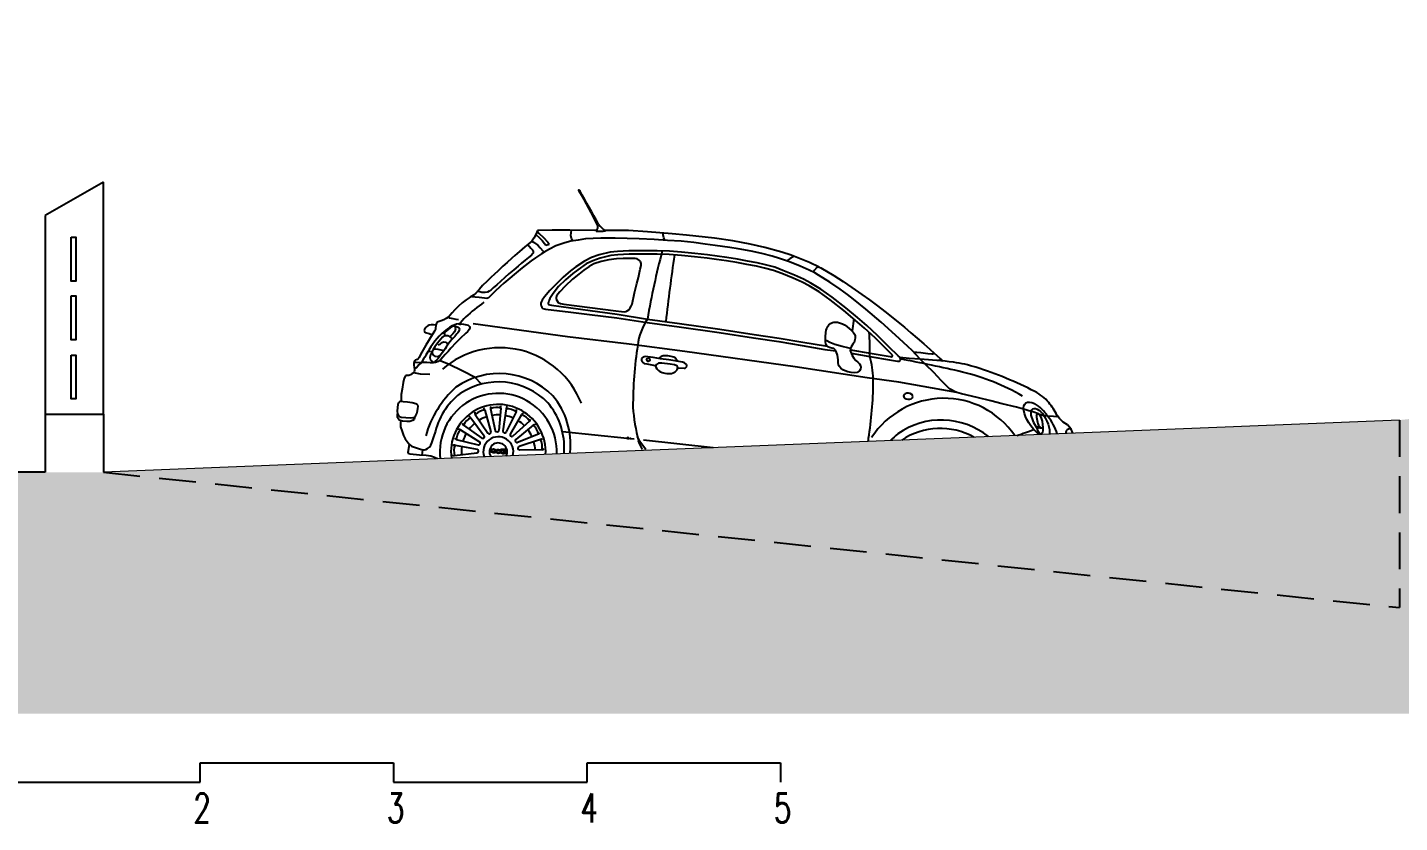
# Model space of a CAD drawing. Header units: metres. Extents: x -442 to 316, y -503 to 125.
# Drawn here: x 138.57 to 145.66, y -82.27 to -78.15 of the extents above; entities that cross this region are included whole.
import ezdxf

# ---------------------------------------------------------------- set-up
doc = ezdxf.new("R2010")
doc.units = ezdxf.units.M
doc.linetypes.add('DASHED', pattern=[19.05, 12.7, -6.35])
for name, color, linetype in [('FIGURE_SAGOME', 252, 'Continuous'), ('popis', 6, 'Continuous'), ('SRAFA', 251, 'Continuous'), ('SRAFY', 3, 'Continuous'), ('ZDIVO', 1, 'Continuous')]:
    doc.layers.add(name, color=color, linetype=linetype)
doc.styles.add('ROMANS', font='romans.shx', dxfattribs={"width": 0.7})

msp = doc.modelspace()

# ---------------------------------------------------------------- hatches: boundary and pattern name
at = {"layer": 'SRAFA', "linetype": 'Continuous'}
msp.add_hatch(color=256, dxfattribs=at).paths.add_polyline_path([(175.632352, -78.154917), (175.632352, -81.703715), (133.892618, -81.703715), (133.892618, -80.654917), (137.462433, -80.654917), (137.462433, -80.454917), (138.662433, -80.454917), (138.962433, -80.454917), (145.66242, -80.184917), (151.722433, -79.554917), (154.712667, -79.26478), (159.772433, -78.977525), (164.832433, -78.689964), (174.247262, -78.154917)])

# ---------------------------------------------------------------- linework, layer by layer
at = {"layer": 'FIGURE_SAGOME', "linetype": 'Continuous'}
for p, q in [((141.206511, -79.20422), (141.197532, -79.226291)), ((141.204958, -79.208038), (141.215732, -79.220141)), ((141.282921, -79.203845), (141.206511, -79.20422)), ((141.215732, -79.220141), (141.238241, -79.24084)), ((141.374026, -79.203491), (141.282921, -79.203845)), ((141.503118, -79.204301), (141.374026, -79.203491)), ((141.379073, -79.230514), (141.380356, -79.216095)), ((141.380356, -79.216095), (141.382231, -79.203543)), ((141.511528, -79.20435), (141.503118, -79.204301)), ((141.677074, -79.205325), (141.554525, -79.204603)), ((141.774609, -79.211019), (141.677074, -79.205325)), ((141.903332, -79.221858), (141.774609, -79.211019)), ((141.85641, -79.226663), (141.856303, -79.217898)), ((141.14092, -79.290116), (141.113249, -79.312845)), ((141.158933, -79.276267), (141.14092, -79.290116)), ((141.156845, -79.277872), (141.172878, -79.29544)), ((141.176458, -79.259409), (141.158933, -79.276267)), ((141.187723, -79.24489), (141.176458, -79.259409)), ((141.176458, -79.259409), (141.186716, -79.264956)), ((141.186716, -79.264956), (141.207553, -79.280347)), ((141.197532, -79.226291), (141.187723, -79.24489)), ((141.197583, -79.226163), (141.217041, -79.243109)), ((141.207553, -79.280347), (141.220705, -79.294142)), ((141.217041, -79.243109), (141.230321, -79.257088)), ((141.230321, -79.257088), (141.243431, -79.271206)), ((141.238241, -79.24084), (141.260792, -79.265582)), ((141.243431, -79.271206), (141.248797, -79.280896)), ((141.248797, -79.280896), (141.267323, -79.275493)), ((141.260792, -79.265582), (141.267323, -79.275493)), ((141.300639, -79.284931), (141.268353, -79.300758)), ((141.347294, -79.268911), (141.300639, -79.284931)), ((141.37832, -79.260549), (141.347294, -79.268911)), ((141.415981, -79.254549), (141.37832, -79.260549)), ((141.382311, -79.246583), (141.379073, -79.230514)), ((141.388617, -79.258908), (141.382311, -79.246583)), ((141.454371, -79.248388), (141.415981, -79.254549)), ((141.534006, -79.244392), (141.454371, -79.248388)), ((141.608747, -79.245162), (141.534006, -79.244392)), ((141.73159, -79.248223), (141.608747, -79.245162)), ((141.810134, -79.251856), (141.73159, -79.248223)), ((141.879347, -79.25598), (141.810134, -79.251856)), ((141.859286, -79.24211), (141.85641, -79.226663)), ((141.864656, -79.255105), (141.859286, -79.24211)), ((141.949392, -79.260581), (141.879347, -79.25598)), ((141.977122, -79.228277), (141.903332, -79.221858)), ((142.014055, -79.267396), (141.949392, -79.260581)), ((142.12124, -79.244385), (141.977122, -79.228277)), ((142.073583, -79.275386), (142.014055, -79.267396)), ((142.125215, -79.281899), (142.073583, -79.275386)), ((142.21616, -79.258519), (142.12124, -79.244385)), ((142.200913, -79.292879), (142.125215, -79.281899)), ((142.305889, -79.276185), (142.21616, -79.258519)), ((142.381103, -79.293231), (142.305889, -79.276185)), ((141.073292, -79.347944), (141.050609, -79.369869)), ((141.089734, -79.333872), (141.073292, -79.347944)), ((141.113249, -79.312845), (141.089734, -79.333872)), ((141.142643, -79.358079), (141.124048, -79.37419)), ((141.17361, -79.361283), (141.12645, -79.39812)), ((141.159421, -79.343798), (141.142643, -79.358079)), ((141.174738, -79.332497), (141.159421, -79.343798)), ((141.172878, -79.29544), (141.180696, -79.304524)), ((141.195775, -79.345686), (141.17361, -79.361283)), ((141.181361, -79.325968), (141.174738, -79.332497)), ((141.180696, -79.304524), (141.183701, -79.309487)), ((141.184005, -79.321306), (141.181361, -79.325968)), ((141.183701, -79.309487), (141.184959, -79.314696)), ((141.184959, -79.314696), (141.184005, -79.321306)), ((141.227712, -79.325501), (141.195775, -79.345686)), ((141.220705, -79.294142), (141.234839, -79.310554)), ((141.240822, -79.317645), (141.227712, -79.325501)), ((141.234839, -79.310554), (141.240822, -79.317645)), ((141.268353, -79.300758), (141.240822, -79.317645)), ((141.448993, -79.362713), (141.403833, -79.393198)), ((141.485392, -79.344613), (141.448993, -79.362713)), ((141.492122, -79.360856), (141.457844, -79.377902)), ((141.525966, -79.330982), (141.485392, -79.344613)), ((141.530787, -79.347867), (141.492122, -79.360856)), ((141.583001, -79.3175), (141.525966, -79.330982)), ((141.586037, -79.334807), (141.530787, -79.347867)), ((141.574569, -79.355816), (141.536306, -79.364675)), ((141.615069, -79.351222), (141.574569, -79.355816)), ((141.620606, -79.31315), (141.583001, -79.3175)), ((141.622018, -79.330645), (141.586037, -79.334807)), ((141.650187, -79.349284), (141.615069, -79.351222)), ((141.679157, -79.310459), (141.620606, -79.31315)), ((141.679646, -79.327996), (141.622018, -79.330645)), ((141.698149, -79.348973), (141.650187, -79.349284)), ((141.762081, -79.309642), (141.679157, -79.310459)), ((141.762116, -79.327183), (141.679646, -79.327996)), ((141.704394, -79.348876), (141.698149, -79.348973)), ((141.711816, -79.349429), (141.704394, -79.348876)), ((141.72145, -79.351941), (141.711816, -79.349429)), ((141.733461, -79.359193), (141.72145, -79.351941)), ((141.738847, -79.365977), (141.733461, -79.359193)), ((141.824743, -79.310005), (141.762081, -79.309642)), ((141.824378, -79.327544), (141.762116, -79.327183)), ((141.887171, -79.329791), (141.824378, -79.327544)), ((141.888102, -79.312272), (141.824743, -79.310005)), ((141.950037, -79.334229), (141.887171, -79.329791)), ((141.951522, -79.316749), (141.888102, -79.312272)), ((142.017632, -79.340946), (141.950037, -79.334229)), ((142.019471, -79.323501), (141.951522, -79.316749)), ((142.083389, -79.348278), (142.017632, -79.340946)), ((142.085561, -79.33087), (142.019471, -79.323501)), ((142.132272, -79.355026), (142.083389, -79.348278)), ((142.134694, -79.337653), (142.085561, -79.33087)), ((142.183436, -79.362226), (142.132272, -79.355026)), ((142.185897, -79.344858), (142.134694, -79.337653)), ((142.23691, -79.369853), (142.183436, -79.362226)), ((142.239857, -79.352555), (142.185897, -79.344858)), ((142.243031, -79.300325), (142.200913, -79.292879)), ((142.291839, -79.362865), (142.239857, -79.352555)), ((142.310148, -79.311471), (142.243031, -79.300325)), ((142.36559, -79.324613), (142.310148, -79.311471)), ((142.419741, -79.337853), (142.36559, -79.324613)), ((142.468911, -79.316163), (142.381103, -79.293231)), ((142.457094, -79.349072), (142.419741, -79.337853)), ((142.508399, -79.366044), (142.457094, -79.349072)), ((142.518004, -79.333143), (142.468911, -79.316163)), ((142.501564, -79.357282), (142.49644, -79.362088)), ((142.511837, -79.349985), (142.501564, -79.357282)), ((142.528306, -79.340839), (142.511837, -79.349985)), ((142.56955, -79.352255), (142.518004, -79.333143)), ((142.535053, -79.339464), (142.528306, -79.340839)), ((142.612926, -79.370506), (142.56955, -79.352255)), ((140.982752, -79.431949), (140.967457, -79.446168)), ((141.002612, -79.413877), (140.982752, -79.431949)), ((141.028148, -79.389737), (141.002612, -79.413877)), ((141.050609, -79.369869), (141.028148, -79.389737)), ((141.059154, -79.428834), (141.037166, -79.447864)), ((141.096731, -79.423179), (141.053113, -79.459372)), ((141.084538, -79.408143), (141.059154, -79.428834)), ((141.106885, -79.389259), (141.084538, -79.408143)), ((141.12645, -79.39812), (141.096731, -79.423179)), ((141.124048, -79.37419), (141.106885, -79.389259)), ((141.377591, -79.413962), (141.339624, -79.44647)), ((141.388741, -79.427507), (141.351443, -79.459443)), ((141.403833, -79.393198), (141.377591, -79.413962)), ((141.419803, -79.429839), (141.388295, -79.456799)), ((141.414197, -79.407365), (141.388741, -79.427507)), ((141.457844, -79.377902), (141.414197, -79.407365)), ((141.44631, -79.410594), (141.419803, -79.429839)), ((141.47343, -79.390854), (141.44631, -79.410594)), ((141.497297, -79.376985), (141.47343, -79.390854)), ((141.536306, -79.364675), (141.497297, -79.376985)), ((141.727813, -79.447729), (141.737982, -79.405045)), ((141.737982, -79.405045), (141.742415, -79.385138)), ((141.742046, -79.374948), (141.738847, -79.365977)), ((141.742415, -79.385138), (141.742046, -79.374948)), ((142.28858, -79.380101), (142.23691, -79.369853)), ((142.338896, -79.389152), (142.28858, -79.380101)), ((142.342538, -79.371984), (142.291839, -79.362865)), ((142.380425, -79.399319), (142.338896, -79.389152)), ((142.384782, -79.382326), (142.342538, -79.371984)), ((142.427215, -79.411864), (142.380425, -79.399319)), ((142.43268, -79.395169), (142.384782, -79.382326)), ((142.468728, -79.427999), (142.427215, -79.411864)), ((142.475083, -79.411649), (142.43268, -79.395169)), ((142.528584, -79.451263), (142.468728, -79.427999)), ((142.53543, -79.435104), (142.475083, -79.411649)), ((142.564038, -79.388613), (142.508399, -79.366044)), ((142.610673, -79.410013), (142.564038, -79.388613)), ((142.639678, -79.423603), (142.610673, -79.410013)), ((142.662755, -79.394138), (142.612926, -79.370506)), ((142.635446, -79.417198), (142.635835, -79.4135)), ((142.636437, -79.41999), (142.635446, -79.417198)), ((142.635835, -79.4135), (142.637714, -79.410076)), ((142.639678, -79.423603), (142.636437, -79.41999)), ((142.637714, -79.410076), (142.652776, -79.394605)), ((142.659487, -79.436206), (142.639678, -79.423603)), ((142.652776, -79.394605), (142.655665, -79.39269)), ((142.655665, -79.39269), (142.659155, -79.392824)), ((142.659155, -79.392824), (142.662755, -79.394138)), ((142.662755, -79.394138), (142.670411, -79.397984)), ((142.670411, -79.397984), (142.737703, -79.438227)), ((140.922309, -79.489959), (140.906572, -79.507878)), ((140.945856, -79.466834), (140.922309, -79.489959)), ((140.967457, -79.446168), (140.945856, -79.466834)), ((140.977587, -79.501994), (140.967186, -79.511665)), ((140.995948, -79.485114), (140.977587, -79.501994)), ((141.013367, -79.494989), (140.986811, -79.519635)), ((141.015047, -79.467721), (140.995948, -79.485114)), ((141.032034, -79.477665), (141.013367, -79.494989)), ((141.037166, -79.447864), (141.015047, -79.467721)), ((141.053113, -79.459372), (141.032034, -79.477665)), ((141.302357, -79.482582), (141.269875, -79.515302)), ((141.314686, -79.49506), (141.28689, -79.529917)), ((141.339624, -79.44647), (141.302357, -79.482582)), ((141.351443, -79.459443), (141.314686, -79.49506)), ((141.349698, -79.49199), (141.322313, -79.521229)), ((141.388295, -79.456799), (141.349698, -79.49199)), ((141.707352, -79.527838), (141.719817, -79.479285)), ((141.719817, -79.479285), (141.727813, -79.447729)), ((142.574379, -79.47231), (142.528584, -79.451263)), ((142.582175, -79.456588), (142.53543, -79.435104)), ((142.610712, -79.491683), (142.574379, -79.47231)), ((142.619359, -79.476415), (142.582175, -79.456588)), ((142.661776, -79.522341), (142.610712, -79.491683)), ((142.671379, -79.507647), (142.619359, -79.476415)), ((142.717196, -79.472717), (142.659487, -79.436206)), ((142.771029, -79.508678), (142.717196, -79.472717)), ((142.737703, -79.438227), (142.785931, -79.469042)), ((142.785931, -79.469042), (142.83103, -79.498763)), ((142.83103, -79.498763), (142.88281, -79.535182)), ((140.83787, -79.563134), (140.817554, -79.578892)), ((140.859131, -79.549491), (140.83787, -79.563134)), ((140.875288, -79.539125), (140.859131, -79.549491)), ((140.871102, -79.547652), (140.864223, -79.546224)), ((140.884679, -79.549799), (140.871102, -79.547652)), ((140.887917, -79.528175), (140.875288, -79.539125)), ((140.904408, -79.551728), (140.884679, -79.549799)), ((140.906572, -79.507878), (140.887917, -79.528175)), ((140.89868, -79.517789), (140.898511, -79.516648)), ((140.900501, -79.51953), (140.89868, -79.517789)), ((140.908665, -79.522689), (140.900501, -79.51953)), ((140.932757, -79.55472), (140.904408, -79.551728)), ((140.918074, -79.524826), (140.908665, -79.522689)), ((140.926243, -79.526254), (140.918074, -79.524826)), ((140.936739, -79.526216), (140.926243, -79.526254)), ((140.944538, -79.555963), (140.932757, -79.55472)), ((140.948227, -79.524066), (140.936739, -79.526216)), ((140.949067, -79.555439), (140.944538, -79.555963)), ((140.956636, -79.518566), (140.948227, -79.524066)), ((140.951145, -79.554723), (140.949067, -79.555439)), ((140.953477, -79.552231), (140.951145, -79.554723)), ((140.957586, -79.547455), (140.953477, -79.552231)), ((140.967186, -79.511665), (140.956636, -79.518566)), ((140.967931, -79.537158), (140.957586, -79.547455)), ((140.986811, -79.519635), (140.967931, -79.537158)), ((141.225499, -79.575306), (141.224104, -79.581234)), ((141.230054, -79.565446), (141.225499, -79.575306)), ((141.242679, -79.548239), (141.230054, -79.565446)), ((141.269875, -79.515302), (141.242679, -79.548239)), ((141.264432, -79.571733), (141.262538, -79.578204)), ((141.266997, -79.56464), (141.264432, -79.571733)), ((141.271088, -79.556275), (141.266997, -79.56464)), ((141.28689, -79.529917), (141.271088, -79.556275)), ((141.305367, -79.544266), (141.303396, -79.552949)), ((141.303396, -79.552949), (141.303857, -79.559863)), ((141.303857, -79.559863), (141.307547, -79.568703)), ((141.310995, -79.534692), (141.305367, -79.544266)), ((141.307547, -79.568703), (141.313814, -79.576891)), ((141.322313, -79.521229), (141.310995, -79.534692)), ((141.695042, -79.584921), (141.707352, -79.527838)), ((142.719527, -79.563308), (142.661776, -79.522341)), ((142.729967, -79.549207), (142.671379, -79.507647)), ((142.789963, -79.617714), (142.719527, -79.563308)), ((142.801035, -79.604101), (142.729967, -79.549207)), ((142.809477, -79.536264), (142.771029, -79.508678)), ((142.840206, -79.560422), (142.809477, -79.536264)), ((142.903718, -79.610739), (142.840206, -79.560422)), ((142.88281, -79.535182), (142.923103, -79.564116)), ((142.923103, -79.564116), (142.964323, -79.594303)), ((140.754174, -79.645181), (140.74791, -79.65163)), ((140.766245, -79.630585), (140.754174, -79.645181)), ((140.779278, -79.614267), (140.766245, -79.630585)), ((140.798379, -79.595588), (140.779278, -79.614267)), ((140.817554, -79.578892), (140.798379, -79.595588)), ((141.224104, -79.581234), (141.223858, -79.588151)), ((141.223858, -79.588151), (141.224726, -79.593643)), ((141.224726, -79.593643), (141.229042, -79.602102)), ((141.229042, -79.602102), (141.234653, -79.607419)), ((141.234653, -79.607419), (141.247423, -79.612271)), ((141.247423, -79.612271), (141.378175, -79.627368)), ((141.262538, -79.578204), (141.261154, -79.582303)), ((141.261154, -79.582303), (141.261551, -79.58535)), ((141.261551, -79.58535), (141.263905, -79.587376)), ((141.263905, -79.587376), (141.269732, -79.589143)), ((141.269732, -79.589143), (141.27925, -79.591276)), ((141.27925, -79.591276), (141.378482, -79.604308)), ((141.313814, -79.576891), (141.324575, -79.582515)), ((141.324575, -79.582515), (141.343357, -79.585948)), ((141.343357, -79.585948), (141.611925, -79.61968)), ((141.378175, -79.627368), (141.475316, -79.638391)), ((141.378482, -79.604308), (141.479334, -79.617708)), ((141.475316, -79.638391), (141.615886, -79.657087)), ((141.479334, -79.617708), (141.618249, -79.637049)), ((141.611925, -79.61968), (141.640161, -79.623453)), ((141.618249, -79.637049), (141.775254, -79.66257)), ((141.640161, -79.623453), (141.654175, -79.624744)), ((141.654175, -79.624744), (141.663798, -79.623525)), ((141.663798, -79.623525), (141.670039, -79.620831)), ((141.670039, -79.620831), (141.677957, -79.61459)), ((141.677957, -79.61459), (141.684072, -79.607786)), ((141.684072, -79.607786), (141.689877, -79.596853)), ((141.689877, -79.596853), (141.695042, -79.584921)), ((142.849019, -79.66826), (142.789963, -79.617714)), ((142.860425, -79.654934), (142.801035, -79.604101)), ((142.983175, -79.678635), (142.903718, -79.610739)), ((142.964323, -79.594303), (143.002505, -79.622993)), ((143.002505, -79.622993), (143.035296, -79.649226)), ((140.622193, -79.716108), (140.621103, -79.720526)), ((140.625911, -79.711967), (140.622193, -79.716108)), ((140.629539, -79.707191), (140.625911, -79.711967)), ((140.633851, -79.701862), (140.629539, -79.707191)), ((140.639008, -79.697404), (140.633851, -79.701862)), ((140.646183, -79.694566), (140.639008, -79.697404)), ((140.656384, -79.692671), (140.646183, -79.694566)), ((140.669775, -79.693145), (140.656384, -79.692671)), ((140.68143, -79.694254), (140.669775, -79.693145)), ((140.678718, -79.715315), (140.673865, -79.724655)), ((140.679951, -79.708056), (140.678718, -79.715315)), ((140.680897, -79.697951), (140.679951, -79.708056)), ((140.682197, -79.68894), (140.680897, -79.697951)), ((140.684022, -79.683855), (140.682197, -79.68894)), ((140.686486, -79.680765), (140.684022, -79.683855)), ((140.693597, -79.676706), (140.686486, -79.680765)), ((140.708454, -79.67147), (140.693597, -79.676706)), ((140.722627, -79.666045), (140.708454, -79.67147)), ((140.735232, -79.659941), (140.722627, -79.666045)), ((140.739525, -79.715202), (140.724451, -79.726768)), ((140.74791, -79.65163), (140.735232, -79.659941)), ((140.744353, -79.716203), (140.735469, -79.724295)), ((140.751256, -79.706539), (140.739525, -79.715202)), ((140.753828, -79.70924), (140.744353, -79.716203)), ((140.748964, -79.654868), (140.747163, -79.65212)), ((140.753851, -79.657261), (140.748964, -79.654868)), ((140.766086, -79.697296), (140.751256, -79.706539)), ((140.76185, -79.703323), (140.753828, -79.70924)), ((140.770188, -79.661652), (140.753851, -79.657261)), ((140.767022, -79.700364), (140.76185, -79.703323)), ((140.775421, -79.694522), (140.766086, -79.697296)), ((140.766086, -79.697296), (140.781176, -79.699659)), ((140.773583, -79.700321), (140.767022, -79.700364)), ((140.785552, -79.664953), (140.770188, -79.661652)), ((140.77839, -79.701902), (140.773583, -79.700321)), ((140.788611, -79.689899), (140.775421, -79.694522)), ((140.782895, -79.715492), (140.777033, -79.728812)), ((140.781812, -79.705372), (140.77839, -79.701902)), ((140.781176, -79.699659), (140.791823, -79.702747)), ((140.783686, -79.710657), (140.781812, -79.705372)), ((140.782895, -79.715492), (140.783686, -79.710657)), ((140.798752, -79.667234), (140.785552, -79.664953)), ((140.799597, -79.687372), (140.788611, -79.689899)), ((140.791823, -79.702747), (140.796985, -79.705151)), ((140.796985, -79.705151), (140.799991, -79.708224)), ((140.805758, -79.687892), (140.799597, -79.687372)), ((140.799991, -79.708224), (140.801927, -79.711643)), ((140.802531, -79.715726), (140.801574, -79.720448)), ((140.801927, -79.711643), (140.802531, -79.715726)), ((140.805758, -79.687892), (140.823714, -79.689496)), ((140.823714, -79.689496), (140.840845, -79.692219)), ((140.840845, -79.692219), (140.847907, -79.694798)), ((140.847907, -79.694798), (140.852472, -79.697877)), ((140.853888, -79.716364), (140.850397, -79.721956)), ((140.852472, -79.697877), (140.855463, -79.701401)), ((140.856417, -79.709754), (140.853888, -79.716364)), ((140.855463, -79.701401), (140.856846, -79.705673)), ((140.856846, -79.705673), (140.856417, -79.709754)), ((141.361071, -79.75389), (140.873881, -79.687519)), ((141.615886, -79.657087), (141.772773, -79.679935)), ((141.772773, -79.679935), (141.938383, -79.703154)), ((141.775254, -79.66257), (141.940818, -79.685783)), ((141.938383, -79.703154), (142.14612, -79.732461)), ((141.940818, -79.685783), (142.148648, -79.715103)), ((142.148648, -79.715103), (142.326006, -79.741757)), ((142.698161, -79.720503), (142.701343, -79.711624)), ((142.701343, -79.711624), (142.704004, -79.704604)), ((142.704004, -79.704604), (142.712827, -79.693249)), ((142.712827, -79.693249), (142.721655, -79.685723)), ((142.721655, -79.685723), (142.731081, -79.680871)), ((142.731081, -79.680871), (142.738377, -79.678371)), ((142.738377, -79.678371), (142.746916, -79.678182)), ((142.746916, -79.678182), (142.75776, -79.679622)), ((142.75776, -79.679622), (142.7678, -79.682205)), ((142.7678, -79.682205), (142.782549, -79.688166)), ((142.782549, -79.688166), (142.792718, -79.693375)), ((142.792718, -79.693375), (142.806165, -79.701375)), ((142.806165, -79.701375), (142.819837, -79.712596)), ((142.819837, -79.712596), (142.827931, -79.719655)), ((142.842182, -79.662409), (142.832222, -79.724196)), ((142.897503, -79.709759), (142.849019, -79.66826)), ((142.909111, -79.696606), (142.860425, -79.654934)), ((142.952644, -79.759934), (142.897503, -79.709759)), ((142.964794, -79.747274), (142.909111, -79.696606)), ((143.057164, -79.745624), (142.983175, -79.678635)), ((143.035296, -79.649226), (143.07118, -79.678468)), ((143.07118, -79.678468), (143.103874, -79.704738)), ((143.103874, -79.704738), (143.136912, -79.733426)), ((140.621103, -79.720526), (140.621778, -79.727475)), ((140.621778, -79.727475), (140.625667, -79.732105)), ((140.625667, -79.732105), (140.632045, -79.733872)), ((140.662844, -79.745138), (140.629956, -79.798284)), ((140.632045, -79.733872), (140.640497, -79.735232)), ((140.640497, -79.735232), (140.646842, -79.737308)), ((140.646842, -79.737308), (140.654139, -79.740735)), ((140.654139, -79.740735), (140.658345, -79.743835)), ((140.658345, -79.743835), (140.660688, -79.748622)), ((140.673865, -79.724655), (140.662844, -79.745138)), ((140.676497, -79.77746), (140.663647, -79.794039)), ((140.689558, -79.786957), (140.676268, -79.805566)), ((140.688351, -79.763967), (140.676497, -79.77746)), ((140.699084, -79.751681), (140.688351, -79.763967)), ((140.70662, -79.76599), (140.689558, -79.786957)), ((140.710996, -79.739679), (140.699084, -79.751681)), ((140.709152, -79.787465), (140.701256, -79.794017)), ((140.715526, -79.756136), (140.70662, -79.76599)), ((140.720855, -79.781491), (140.709152, -79.787465)), ((140.724451, -79.726768), (140.710996, -79.739679)), ((140.725773, -79.747244), (140.715526, -79.756136)), ((140.716617, -79.734285), (140.720021, -79.733849)), ((140.720021, -79.733849), (140.722367, -79.734096)), ((140.735119, -79.784577), (140.720855, -79.781491)), ((140.722367, -79.734096), (140.723039, -79.734522)), ((140.735469, -79.724295), (140.723039, -79.734522)), ((140.723039, -79.734522), (140.725176, -79.736633)), ((140.725176, -79.736633), (140.726111, -79.739852)), ((140.726066, -79.743627), (140.725773, -79.747244)), ((140.725773, -79.747244), (140.742859, -79.747888)), ((140.726111, -79.739852), (140.726066, -79.743627)), ((140.742357, -79.794307), (140.735119, -79.784577)), ((140.748948, -79.787616), (140.741644, -79.798002)), ((140.742859, -79.747888), (140.754186, -79.753829)), ((140.755194, -79.779032), (140.748948, -79.787616)), ((140.761067, -79.748577), (140.754186, -79.753829)), ((140.754186, -79.753829), (140.760124, -79.759202)), ((140.76422, -79.76872), (140.755194, -79.779032)), ((140.783746, -79.786198), (140.758628, -79.812661)), ((140.760124, -79.759202), (140.761771, -79.763595)), ((140.769567, -79.739628), (140.761067, -79.748577)), ((140.778693, -79.752724), (140.76422, -79.76872)), ((140.777033, -79.728812), (140.769567, -79.739628)), ((140.789945, -79.739318), (140.778693, -79.752724)), ((140.807573, -79.763038), (140.783746, -79.786198)), ((140.794493, -79.734285), (140.789945, -79.739318)), ((140.798102, -79.72835), (140.794493, -79.734285)), ((140.800086, -79.72477), (140.798102, -79.72835)), ((140.801574, -79.720448), (140.800086, -79.72477)), ((140.836232, -79.736049), (140.807573, -79.763038)), ((140.84483, -79.728398), (140.836232, -79.736049)), ((140.850397, -79.721956), (140.84483, -79.728398)), ((141.679575, -79.792201), (141.361071, -79.75389)), ((142.14612, -79.732461), (142.323399, -79.759103)), ((142.323399, -79.759103), (142.453153, -79.778603)), ((142.326006, -79.741757), (142.455982, -79.76129)), ((142.453153, -79.778603), (142.574842, -79.800097)), ((142.455982, -79.76129), (142.577788, -79.782804)), ((142.577788, -79.782804), (142.694757, -79.801998)), ((142.695256, -79.765318), (142.695525, -79.754222)), ((142.695303, -79.779819), (142.695256, -79.765318)), ((142.702426, -79.775934), (142.695273, -79.770543)), ((142.696959, -79.791095), (142.695303, -79.779819)), ((142.695525, -79.754222), (142.696057, -79.732254)), ((142.696057, -79.732254), (142.698161, -79.720503)), ((142.717101, -79.783679), (142.702426, -79.775934)), ((142.743274, -79.79403), (142.717101, -79.783679)), ((142.827931, -79.719655), (142.838589, -79.730934)), ((142.842573, -79.784197), (142.837024, -79.792263)), ((142.838589, -79.730934), (142.845108, -79.74046)), ((142.847525, -79.769299), (142.842573, -79.784197)), ((142.845108, -79.74046), (142.848357, -79.748889)), ((142.848895, -79.759853), (142.847525, -79.769299)), ((142.848357, -79.748889), (142.848895, -79.759853)), ((143.010835, -79.818821), (142.952644, -79.759934)), ((143.023162, -79.80634), (142.964794, -79.747274)), ((143.09815, -79.783804), (143.057164, -79.745624)), ((143.142684, -79.825819), (143.09815, -79.783804)), ((143.136912, -79.733426), (143.169796, -79.761841)), ((143.169796, -79.761841), (143.203893, -79.791407)), ((140.601655, -79.84659), (140.594556, -79.860995)), ((140.629956, -79.798284), (140.601655, -79.84659)), ((140.629556, -79.850151), (140.623539, -79.860118)), ((140.640043, -79.832631), (140.629556, -79.850151)), ((140.646827, -79.820094), (140.640043, -79.832631)), ((140.646923, -79.826508), (140.645955, -79.821706)), ((140.655733, -79.80629), (140.646827, -79.820094)), ((140.64874, -79.829386), (140.646923, -79.826508)), ((140.653928, -79.832478), (140.64874, -79.829386)), ((140.653006, -79.847877), (140.64932, -79.862135)), ((140.661647, -79.830323), (140.653006, -79.847877)), ((140.661647, -79.830323), (140.653928, -79.832478)), ((140.663647, -79.794039), (140.655733, -79.80629)), ((140.666371, -79.823045), (140.661647, -79.830323)), ((140.664471, -79.83959), (140.661647, -79.830323)), ((140.667896, -79.847795), (140.664471, -79.83959)), ((140.676268, -79.805566), (140.666371, -79.823045)), ((140.673663, -79.853243), (140.667896, -79.847795)), ((140.680159, -79.819101), (140.668624, -79.819066)), ((140.679923, -79.856521), (140.673663, -79.853243)), ((140.686035, -79.857664), (140.679923, -79.856521)), ((140.692521, -79.820229), (140.680159, -79.819101)), ((140.695527, -79.856297), (140.686035, -79.857664)), ((140.701357, -79.854593), (140.692314, -79.865944)), ((140.709448, -79.823068), (140.692521, -79.820229)), ((140.701256, -79.794017), (140.693378, -79.797054)), ((140.703804, -79.851326), (140.695527, -79.856297)), ((140.70896, -79.844446), (140.701357, -79.854593)), ((140.721627, -79.827224), (140.70896, -79.844446)), ((140.722227, -79.826346), (140.709448, -79.823068)), ((140.730066, -79.845621), (140.717898, -79.859619)), ((140.728577, -79.817047), (140.721627, -79.827224)), ((140.734702, -79.808452), (140.728577, -79.817047)), ((140.745036, -79.830024), (140.730066, -79.845621)), ((140.741644, -79.798002), (140.734702, -79.808452)), ((140.758628, -79.812661), (140.745036, -79.830024)), ((141.967456, -79.829676), (141.679575, -79.792201)), ((141.758636, -79.857216), (141.752432, -79.859323)), ((141.764392, -79.856442), (141.758636, -79.857216)), ((141.776999, -79.857618), (141.764392, -79.856442)), ((141.804984, -79.861794), (141.776999, -79.857618)), ((141.846269, -79.856975), (141.838674, -79.861247)), ((141.856361, -79.853082), (141.846269, -79.856975)), ((141.868624, -79.852646), (141.856361, -79.853082)), ((141.879466, -79.853674), (141.868624, -79.852646)), ((141.898017, -79.857013), (141.879466, -79.853674)), ((141.910833, -79.860094), (141.898017, -79.857013)), ((142.538223, -79.909552), (141.967456, -79.829676)), ((142.574842, -79.800097), (142.692163, -79.819348)), ((142.692163, -79.819348), (142.748991, -79.827022)), ((142.694757, -79.801998), (142.703676, -79.803202)), ((142.698262, -79.796763), (142.696959, -79.791095)), ((142.701309, -79.801777), (142.698262, -79.796763)), ((142.707613, -79.805573), (142.701309, -79.801777)), ((142.716189, -79.810455), (142.707613, -79.805573)), ((142.728237, -79.813657), (142.716189, -79.810455)), ((142.737433, -79.815449), (142.728237, -79.813657)), ((142.74768, -79.824217), (142.737433, -79.815449)), ((142.780712, -79.80512), (142.743274, -79.79403)), ((142.75078, -79.83085), (142.74768, -79.824217)), ((142.756874, -79.849374), (142.75078, -79.83085)), ((142.761028, -79.873526), (142.756874, -79.849374)), ((142.810045, -79.811932), (142.780712, -79.80512)), ((142.824759, -79.81418), (142.810045, -79.811932)), ((142.824759, -79.81418), (142.823028, -79.826297)), ((142.823028, -79.826297), (142.825308, -79.834487)), ((142.823753, -79.82122), (142.926789, -79.839041)), ((142.827865, -79.805574), (142.824759, -79.81418)), ((142.825308, -79.834487), (142.833541, -79.850484)), ((142.837024, -79.792263), (142.827865, -79.805574)), ((142.828021, -79.839759), (142.923849, -79.856334)), ((142.833541, -79.850484), (142.841835, -79.864107)), ((142.923849, -79.856334), (143.026315, -79.873454)), ((142.926789, -79.839041), (143.029237, -79.856158)), ((143.04039, -79.84731), (143.010835, -79.818821)), ((143.071362, -79.852803), (143.023162, -79.80634)), ((143.029237, -79.856158), (143.036041, -79.857321)), ((143.078594, -79.860157), (143.071362, -79.852803)), ((143.184229, -79.870038), (143.142684, -79.825819)), ((143.155974, -79.835287), (143.151358, -79.83505)), ((143.16665, -79.835957), (143.155974, -79.835287)), ((143.187475, -79.83799), (143.16665, -79.835957)), ((143.22404, -79.842335), (143.187475, -79.83799)), ((143.203893, -79.791407), (143.233618, -79.818292)), ((143.245603, -79.84504), (143.22404, -79.842335)), ((143.233618, -79.818292), (143.257607, -79.839838)), ((143.250856, -79.844191), (143.245603, -79.84504)), ((143.250791, -79.833716), (143.25283, -79.836939)), ((143.253003, -79.842569), (143.250856, -79.844191)), ((143.25283, -79.836939), (143.253394, -79.840059)), ((143.253394, -79.840059), (143.253003, -79.842569)), ((143.257607, -79.839838), (143.286056, -79.864366)), ((140.567381, -79.892136), (140.566674, -79.901925)), ((140.566674, -79.901925), (140.56861, -79.911185)), ((140.569902, -79.881228), (140.567381, -79.892136)), ((140.56861, -79.911185), (140.570991, -79.920815)), ((140.570533, -79.887181), (140.568628, -79.886741)), ((140.570335, -79.927052), (140.568896, -79.936118)), ((140.571831, -79.878567), (140.569902, -79.881228)), ((140.570991, -79.920815), (140.570335, -79.927052)), ((140.579337, -79.888003), (140.570533, -79.887181)), ((140.580933, -79.914883), (140.570991, -79.920815)), ((140.576168, -79.875468), (140.571831, -79.878567)), ((140.584126, -79.871748), (140.576168, -79.875468)), ((140.599797, -79.888318), (140.579337, -79.888003)), ((140.593497, -79.899747), (140.580933, -79.914883)), ((140.589683, -79.868322), (140.584126, -79.871748)), ((140.594556, -79.860995), (140.589683, -79.868322)), ((140.607408, -79.887134), (140.593497, -79.899747)), ((140.607408, -79.887134), (140.599797, -79.888318)), ((140.610763, -79.880802), (140.607408, -79.887134)), ((140.617206, -79.886944), (140.607408, -79.887134)), ((140.618151, -79.868826), (140.610763, -79.880802)), ((140.634424, -79.887385), (140.617206, -79.886944)), ((140.623539, -79.860118), (140.618151, -79.868826)), ((140.652271, -79.889114), (140.634424, -79.887385)), ((140.64932, -79.862135), (140.650981, -79.871273)), ((140.650981, -79.871273), (140.6608, -79.879741)), ((140.669306, -79.88984), (140.652271, -79.889114)), ((140.6608, -79.879741), (140.671247, -79.889756)), ((140.680105, -79.887725), (140.669306, -79.88984)), ((140.681046, -79.879534), (140.671597, -79.889392)), ((140.693427, -79.881642), (140.680105, -79.887725)), ((140.692314, -79.865944), (140.681046, -79.879534)), ((140.706104, -79.871518), (140.693427, -79.881642)), ((140.747219, -79.896508), (140.698334, -79.877723)), ((140.717898, -79.859619), (140.706104, -79.871518)), ((140.821261, -79.932476), (140.747219, -79.896508)), ((141.744472, -79.866461), (141.743857, -79.870845)), ((141.743857, -79.870845), (141.744113, -79.877162)), ((141.744113, -79.877162), (141.747298, -79.883328)), ((141.746963, -79.863195), (141.744472, -79.866461)), ((141.752432, -79.859323), (141.746963, -79.863195)), ((141.747298, -79.883328), (141.751554, -79.888072)), ((141.751554, -79.888072), (141.757925, -79.891659)), ((141.757925, -79.891659), (141.771387, -79.894919)), ((141.771387, -79.894919), (141.806141, -79.901345)), ((141.842804, -79.868237), (141.804984, -79.861794)), ((141.806141, -79.901345), (141.817582, -79.903607)), ((141.817777, -79.902009), (141.8173, -79.905924)), ((141.8173, -79.905924), (141.818947, -79.911883)), ((141.82122, -79.897692), (141.817777, -79.902009)), ((141.818947, -79.911883), (141.823655, -79.920204)), ((141.827381, -79.893718), (141.82122, -79.897692)), ((141.823655, -79.920204), (141.83113, -79.929166)), ((141.831315, -79.891533), (141.827381, -79.893718)), ((141.83113, -79.929166), (141.838222, -79.934002)), ((141.838491, -79.890665), (141.831315, -79.891533)), ((141.83421, -79.864234), (141.832142, -79.86642)), ((141.838674, -79.861247), (141.83421, -79.864234)), ((141.849452, -79.891495), (141.838491, -79.890665)), ((141.885195, -79.874316), (141.842804, -79.868237)), ((141.892906, -79.89568), (141.849452, -79.891495)), ((141.937476, -79.882673), (141.885195, -79.874316)), ((141.91549, -79.899632), (141.892906, -79.89568)), ((141.91826, -79.86399), (141.910833, -79.860094)), ((141.925915, -79.904933), (141.91549, -79.899632)), ((141.917552, -79.935099), (141.924466, -79.929029)), ((141.925148, -79.873017), (141.91826, -79.86399)), ((141.924466, -79.929029), (141.927902, -79.924946)), ((141.929506, -79.881399), (141.925148, -79.873017)), ((141.930999, -79.910556), (141.925915, -79.904933)), ((141.927902, -79.924946), (141.929842, -79.920593)), ((141.929842, -79.920593), (141.931703, -79.915099)), ((141.931703, -79.915099), (141.930999, -79.910556)), ((141.931703, -79.915099), (141.933343, -79.915246)), ((141.933343, -79.915246), (141.96475, -79.917173)), ((141.956597, -79.886002), (141.937476, -79.882673)), ((141.96721, -79.889091), (141.956597, -79.886002)), ((141.96475, -79.917173), (141.970461, -79.916068)), ((141.976241, -79.896826), (141.96721, -79.889091)), ((141.970461, -79.916068), (141.974108, -79.912944)), ((141.974108, -79.912944), (141.978237, -79.907717)), ((141.979048, -79.901823), (141.976241, -79.896826)), ((141.978237, -79.907717), (141.978923, -79.904294)), ((141.978923, -79.904294), (141.979048, -79.901823)), ((142.911061, -79.967053), (142.538223, -79.909552)), ((142.761135, -79.886549), (142.761028, -79.873526)), ((142.761943, -79.899941), (142.761135, -79.886549)), ((142.765329, -79.9071), (142.761943, -79.899941)), ((142.774494, -79.916937), (142.765329, -79.9071)), ((142.784605, -79.924805), (142.774494, -79.916937)), ((142.796571, -79.930502), (142.784605, -79.924805)), ((142.841835, -79.864107), (142.851893, -79.8767)), ((142.851893, -79.8767), (142.861981, -79.886192)), ((142.861981, -79.886192), (142.870438, -79.894328)), ((142.87619, -79.922634), (142.870226, -79.930137)), ((142.870438, -79.894328), (142.876659, -79.902723)), ((142.878629, -79.912097), (142.87619, -79.922634)), ((142.876659, -79.902723), (142.878629, -79.912097)), ((143.026315, -79.873454), (143.066495, -79.880319)), ((143.066495, -79.880319), (143.075256, -79.880646)), ((143.075256, -79.880646), (143.079795, -79.87859)), ((143.079969, -79.86217), (143.078594, -79.860157)), ((143.079795, -79.87859), (143.082901, -79.874428)), ((143.127466, -79.866506), (143.079969, -79.86217)), ((143.083103, -79.869177), (143.079969, -79.86217)), ((143.082901, -79.874428), (143.083103, -79.869177)), ((143.183887, -79.869674), (143.127466, -79.866506)), ((143.214488, -79.898663), (143.184229, -79.870038)), ((143.254445, -79.939006), (143.214488, -79.898663)), ((143.282172, -79.876871), (143.274859, -79.877276)), ((143.286336, -79.875954), (143.282172, -79.876871)), ((143.286056, -79.864366), (143.290172, -79.868003)), ((143.288685, -79.875109), (143.286336, -79.875954)), ((143.290891, -79.872404), (143.288685, -79.875109)), ((143.290172, -79.868003), (143.29133, -79.870378)), ((143.29133, -79.870378), (143.290891, -79.872404)), ((140.511663, -79.990783), (140.506499, -80.024403)), ((140.517821, -79.968744), (140.511663, -79.990783)), ((140.523989, -79.955423), (140.517821, -79.968744)), ((140.529158, -79.9537), (140.523989, -79.955423)), ((140.534002, -79.953984), (140.529158, -79.9537)), ((140.541507, -79.953755), (140.534002, -79.953984)), ((140.550376, -79.950269), (140.541507, -79.953755)), ((140.556689, -79.946286), (140.550376, -79.950269)), ((140.567718, -79.941168), (140.556689, -79.946286)), ((140.568896, -79.936118), (140.567718, -79.941168)), ((140.601912, -79.94707), (140.567718, -79.941168)), ((140.649219, -79.949315), (140.601912, -79.94707)), ((140.885142, -79.96487), (140.821261, -79.932476)), ((140.917865, -79.99851), (140.885142, -79.96487)), ((141.838222, -79.934002), (141.85056, -79.93941)), ((141.85056, -79.93941), (141.864591, -79.94272)), ((141.864591, -79.94272), (141.875309, -79.943981)), ((141.875309, -79.943981), (141.886856, -79.944806)), ((141.886856, -79.944806), (141.898465, -79.943808)), ((141.898465, -79.943808), (141.907366, -79.941216)), ((141.907366, -79.941216), (141.917552, -79.935099)), ((142.811437, -79.935323), (142.796571, -79.930502)), ((142.827612, -79.93895), (142.811437, -79.935323)), ((142.842948, -79.940715), (142.827612, -79.93895)), ((142.858538, -79.938663), (142.842948, -79.940715)), ((142.864432, -79.936032), (142.858538, -79.938663)), ((142.870226, -79.930137), (142.864432, -79.936032)), ((143.074852, -79.989685), (142.911061, -79.967053)), ((143.373618, -80.042339), (143.074852, -79.989685)), ((143.293844, -79.981135), (143.254445, -79.939006)), ((143.321935, -80.009104), (143.293844, -79.981135)), ((140.502353, -80.052131), (140.50194, -80.07344)), ((140.506499, -80.024403), (140.502353, -80.052131)), ((143.336749, -80.022763), (143.321935, -80.009104)), ((143.349783, -80.029997), (143.336749, -80.022763)), ((143.362237, -80.037359), (143.349783, -80.029997)), ((143.373618, -80.042339), (143.362237, -80.037359)), ((143.397842, -80.048556), (143.373618, -80.042339)), ((143.47949, -80.069085), (143.397842, -80.048556)), ((143.549671, -80.08533), (143.47949, -80.069085)), ((140.485115, -80.102788), (140.481373, -80.13834)), ((140.481373, -80.13834), (140.483538, -80.152388)), ((140.487351, -80.097487), (140.485115, -80.102788)), ((140.489957, -80.093992), (140.487351, -80.097487)), ((140.493819, -80.090865), (140.489957, -80.093992)), ((140.498779, -80.089621), (140.493819, -80.090865)), ((140.51195, -80.090894), (140.498779, -80.089621)), ((140.50194, -80.07344), (140.501893, -80.089922)), ((140.535199, -80.093106), (140.51195, -80.090894)), ((140.559372, -80.095655), (140.535199, -80.093106)), ((140.57782, -80.100237), (140.559372, -80.095655)), ((140.585164, -80.103887), (140.57782, -80.100237)), ((140.583173, -80.151486), (140.586311, -80.137149)), ((140.587521, -80.10735), (140.585164, -80.103887)), ((140.586311, -80.137149), (140.588385, -80.124479)), ((140.589109, -80.114777), (140.587521, -80.10735)), ((140.588385, -80.124479), (140.589109, -80.114777)), ((140.934168, -80.133776), (140.966033, -80.245372)), ((140.963705, -80.12635), (140.988408, -80.239747)), ((141.017581, -80.123137), (141.006532, -80.238666)), ((141.044768, -80.126425), (141.027953, -80.241257)), ((141.096324, -80.142391), (141.045297, -80.246628)), ((143.608194, -80.100797), (143.549671, -80.08533)), ((143.682818, -80.118663), (143.608194, -80.100797)), ((143.719052, -80.128732), (143.682818, -80.118663)), ((143.757629, -80.140276), (143.719052, -80.128732)), ((140.482104, -80.163679), (140.483538, -80.152388)), ((140.483455, -80.171701), (140.482104, -80.163679)), ((140.489767, -80.181666), (140.483455, -80.171701)), ((140.483538, -80.152388), (140.487964, -80.161003)), ((140.487964, -80.161003), (140.494032, -80.16668)), ((140.497201, -80.187099), (140.489767, -80.181666)), ((140.494032, -80.16668), (140.502213, -80.169172)), ((140.508595, -80.190496), (140.497201, -80.187099)), ((140.500193, -80.187991), (140.497637, -80.200576)), ((140.497637, -80.200576), (140.497861, -80.220425)), ((140.502213, -80.169172), (140.525768, -80.171952)), ((140.531436, -80.191871), (140.508595, -80.190496)), ((140.525768, -80.171952), (140.548306, -80.173144)), ((140.54695, -80.191699), (140.531436, -80.191871)), ((140.559647, -80.187613), (140.54695, -80.191699)), ((140.548306, -80.173144), (140.563496, -80.172375)), ((140.568433, -80.181436), (140.559647, -80.187613)), ((140.563496, -80.172375), (140.571221, -80.169338)), ((140.571128, -80.174229), (140.568433, -80.181436)), ((140.57034, -80.169684), (140.571128, -80.174229)), ((140.571221, -80.169338), (140.577845, -80.161295)), ((140.577845, -80.161295), (140.583173, -80.151486)), ((140.824234, -80.211503), (140.91882, -80.278754)), ((140.861921, -80.172869), (140.931498, -80.265757)), ((140.885179, -80.156425), (140.949553, -80.252992)), ((141.123238, -80.156645), (141.065685, -80.257426)), ((141.165415, -80.190321), (141.079874, -80.268755)), ((141.184081, -80.211836), (141.094364, -80.285456)), ((143.843255, -80.164954), (143.823139, -80.161329)), ((143.873471, -80.166822), (143.843255, -80.164954)), ((143.890243, -80.169066), (143.873471, -80.166822)), ((143.894195, -80.166727), (143.890243, -80.169066)), ((143.90519, -80.177538), (143.891649, -80.159075)), ((143.89391, -80.162158), (143.894195, -80.166727)), ((143.923062, -80.195297), (143.90519, -80.177538)), ((143.945207, -80.209247), (143.923062, -80.195297)), ((143.96451, -80.231803), (143.945207, -80.209247)), ((140.497861, -80.220425), (140.506926, -80.243794)), ((140.506926, -80.243794), (140.514702, -80.264538)), ((140.514702, -80.264538), (140.522797, -80.282516)), ((140.522797, -80.282516), (140.532366, -80.29652)), ((140.661085, -80.302474), (140.669513, -80.276496)), ((140.669513, -80.276496), (140.672955, -80.266387)), ((140.786946, -80.284698), (140.899299, -80.313784)), ((140.808372, -80.235162), (140.906507, -80.297119)), ((141.21147, -80.258341), (141.103578, -80.301101)), ((141.670223, -80.28066), (141.336083, -80.246168)), ((141.670683, -80.275388), (141.670194, -80.276183)), ((141.670194, -80.276183), (141.67052, -80.276236)), ((141.671275, -80.275459), (141.67052, -80.276236)), ((141.671275, -80.275459), (141.670683, -80.275388)), ((141.67361, -80.27735), (141.673233, -80.280936)), ((141.676597, -80.2792), (141.67455, -80.278984)), ((141.682615, -80.278304), (141.684261, -80.283602)), ((141.685546, -80.278599), (141.683688, -80.281757)), ((141.689415, -80.282605), (141.689942, -80.277597)), ((141.705512, -80.284266), (141.689415, -80.282605)), ((141.736129, -80.296247), (141.723211, -80.270558)), ((143.937424, -80.248716), (143.93682, -80.254456)), ((143.939804, -80.240895), (143.937424, -80.248716)), ((143.944705, -80.23603), (143.939804, -80.240895)), ((143.953867, -80.231048), (143.944705, -80.23603)), ((143.96451, -80.231803), (143.953867, -80.231048)), ((143.973123, -80.252993), (143.96451, -80.231803)), ((140.532366, -80.29652), (140.542586, -80.308967)), ((140.538251, -80.351068), (140.544775, -80.310795)), ((140.539101, -80.355707), (140.538251, -80.351068)), ((140.542586, -80.308967), (140.554827, -80.319191)), ((140.554827, -80.319191), (140.570398, -80.325544)), ((140.570398, -80.325544), (140.597187, -80.334068)), ((140.597187, -80.334068), (140.614389, -80.338806)), ((140.611795, -80.338091), (140.609396, -80.36705)), ((140.614389, -80.338806), (140.622437, -80.339492)), ((140.622437, -80.339492), (140.629309, -80.337456)), ((140.629309, -80.337456), (140.637932, -80.33268)), ((140.637932, -80.33268), (140.647788, -80.325435)), ((140.647788, -80.325435), (140.654914, -80.314817)), ((140.654914, -80.314817), (140.661085, -80.302474)), ((140.778379, -80.368348), (140.893599, -80.354437)), ((140.780255, -80.31441), (140.89423, -80.336291)), ((140.969076, -80.345351), (140.96461, -80.344881)), ((140.96923, -80.341203), (140.964932, -80.340751)), ((140.990737, -80.34763), (140.99336, -80.347906)), ((140.990892, -80.343483), (140.993514, -80.343759)), ((141.015202, -80.350205), (141.017898, -80.350489)), ((141.015357, -80.346057), (141.018053, -80.346341)), ((141.01809, -80.336554), (141.017439, -80.332945)), ((141.017439, -80.332945), (141.041786, -80.335508)), ((141.038637, -80.338716), (141.01809, -80.336554)), ((141.039416, -80.34304), (141.038637, -80.338716)), ((141.044095, -80.353245), (141.03918, -80.352728)), ((141.044235, -80.349096), (141.040592, -80.348713)), ((141.041786, -80.335508), (141.044235, -80.349096)), ((141.221234, -80.2851), (141.111157, -80.321873)), ((141.230232, -80.338316), (141.114184, -80.339776)), ((141.735315, -80.308965), (141.728796, -80.292857)), ((141.749513, -80.337999), (141.735315, -80.308965)), ((141.748819, -80.315466), (141.736129, -80.296247)), ((141.766308, -80.337359), (141.748819, -80.315466)), ((142.114775, -80.327882), (141.754649, -80.288923)), ((140.542165, -80.359643), (140.539101, -80.355707)), ((140.548695, -80.360848), (140.542165, -80.359643)), ((140.596879, -80.365929), (140.548695, -80.360848)), ((140.631122, -80.368995), (140.596879, -80.365929)), ((140.655859, -80.371876), (140.631122, -80.368995)), ((140.673441, -80.378085), (140.655859, -80.371876)), ((140.689202, -80.385331), (140.673441, -80.378085))]:
    msp.add_line(p, q, dxfattribs=at)
for centre, radius in [((141.779077, -79.87286), 0.008458), ((141.673732, -80.27619), 0.0000873), ((141.687928, -80.280656), 0.001683)]:
    msp.add_circle(centre, radius, dxfattribs=at)
for centre, radius, start, end in [((140.060772, -79.845631), 1.601668, 24.5519841, 31.7847649), ((136.933144, -81.652017), 5.216057, 28.3892318, 30.5516807), ((141.929817, -79.482163), 0.502141, 145.359348, 146.8523701), ((141.531569, -79.005484), 0.203322, 263.7381662, 277.4518033), ((141.499307, -79.187415), 0.019721, 331.8073605, 21.7465669), ((141.631613, -79.095402), 0.133799, 214.9220215, 236.588763), ((146.462379, -80.497163), 4.761758, 165.5748229, 169.9040355), ((151.731823, -80.782554), 9.924062, 171.5935508, 173.5969668), ((141.663548, -80.583255), 1.246299, 126.0978718, 131.6501573), ((141.035709, -79.846953), 0.279602, 135.7930031, 146.8586377), ((142.046451, -79.839509), 0.32465, 146.9409424, 172.6621022), ((142.117483, -79.816058), 0.807371, 357.1406005, 6.0822996), ((141.011985, -80.263227), 0.45231, 21.383777, 131.0266111), ((143.729662, -80.112671), 2.029735, 171.0826774, 180.1489889), ((142.420764, -79.996503), 0.522247, 2.7568793, 15.5689355), ((143.035978, -79.851343), 0.005978, 270.6019038, 42.4313034), ((141.624095, -87.579442), 7.847094, 76.8937271, 79.2846609), ((142.94887, -83.230053), 3.368587, 83.0460083, 85.999386), ((143.338809, -79.827833), 0.063257, 220.199096, 235.8139098), ((143.264041, -80.572868), 0.692848, 72.4445176, 82.3133362), ((142.92516, -81.674453), 1.845366, 62.4946455, 72.7293322), ((141.009549, -80.33426), 0.389778, 44.7986005, 125.1391515), ((141.004453, -80.345174), 0.357314, 44.2790537, 123.7059305), ((140.861707, -79.962714), 2.080718, 351.7367776, 359.7612707), ((143.124249, -81.086168), 1.182845, 60.0965736, 76.3451526), ((141.133194, -80.406364), 0.523313, 131.6799772, 164.5073063), ((141.025492, -80.330685), 0.357849, 127.7989862, 168.3828253), ((141.00403, -80.349193), 0.302187, 357.8606068, 186.7547735), ((141.00403, -80.349193), 0.302187, 357.8606068, 186.7547735), ((140.979857, -80.313974), 0.398123, 354.4811399, 39.7092928), ((143.660382, -80.261049), 0.252174, 41.407947, 62.3499617), ((141.00403, -80.349193), 0.245024, 356.8202318, 187.7951485), ((140.942441, -80.215975), 0.082614, 95.746816, 133.877517), ((140.91403, -80.140476), 0.021224, 18.4018797, 52.0378671), ((140.984618, -80.122729), 0.021224, 156.1877352, 189.8237226), ((140.995292, -80.202687), 0.082614, 74.3480853, 112.4787864), ((140.996386, -80.122027), 0.021224, 357.003149, 30.6391364), ((141.065616, -80.130401), 0.021224, 135.5674261, 169.2034135), ((141.047447, -80.208996), 0.082614, 53.7277762, 91.8584773), ((141.076878, -80.133888), 0.021224, 336.3828399, 10.0188273), ((140.987194, -80.326514), 0.357548, 359.5843243, 40.2038325), ((142.641425, -80.052422), 0.94377, 183.9813768, 194.7593979), ((143.307113, -80.517407), 0.444955, 34.5497614, 147.0838038), ((143.799052, -80.151745), 0.042981, 164.5249621, 190.4985692), ((143.643282, -80.558915), 0.433974, 69.3820876, 74.7229002), ((143.678847, -80.267394), 0.19371, 31.9264479, 59.8949253), ((143.491505, -80.373064), 0.453769, 28.1369725, 37.9101735), ((140.837265, -80.194751), 0.021224, 198.4851966, 232.121184), ((140.898971, -80.246709), 0.082614, 116.6455467, 154.7762477), ((140.845498, -80.186312), 0.021224, 39.3006104, 72.9365978), ((141.00403, -80.349193), 0.190832, 129.2468522, 142.1749422), ((140.903329, -80.145423), 0.021224, 177.5864659, 211.2224533), ((141.00403, -80.349193), 0.190832, 108.3481215, 121.2762115), ((141.00403, -80.349193), 0.190832, 86.9493908, 99.8774808), ((141.00403, -80.349193), 0.190832, 66.3290817, 79.2571717), ((141.00403, -80.349193), 0.190832, 44.930351, 57.8584411), ((141.141199, -80.167953), 0.021224, 114.1686954, 147.8046828), ((141.095606, -80.234501), 0.082614, 32.3290455, 70.4597466), ((141.150411, -80.175309), 0.021224, 314.9841093, 348.6200966), ((141.196826, -80.228807), 0.021224, 93.2699647, 126.9059521), ((141.130494, -80.274713), 0.082614, 11.4303148, 49.5610159), ((143.293153, -80.574579), 0.389778, 51.2575975, 125.1391515), ((143.95122, -80.112341), 0.200085, 193.6551209, 216.8872448), ((143.896543, -80.164156), 0.110376, 178.8993288, 213.9002686), ((143.904903, -79.857158), 0.314969, 249.7911891, 254.954065), ((143.651533, -80.32771), 0.251489, 16.5112559, 40.3285455), ((140.644537, -80.254854), 0.030669, 337.9109641, 352.9370264), ((140.793144, -80.264399), 0.021224, 219.3839273, 253.0199146), ((140.869325, -80.290928), 0.082614, 137.5442773, 175.6749784), ((140.797824, -80.253579), 0.021224, 60.1993411, 93.8353285), ((141.00403, -80.349193), 0.190832, 150.1455828, 163.0736729), ((140.923844, -80.270972), 0.009262, 237.1522992, 34.2694951), ((141.00403, -80.349193), 0.077921, 344.8078573, 199.807523), ((141.00403, -80.349193), 0.077921, 344.8078573, 199.807523), ((141.00403, -80.349193), 0.077921, 344.8078573, 199.807523), ((140.957022, -80.247514), 0.009262, 216.2535685, 13.3707645), ((140.997361, -80.237372), 0.009262, 194.8548379, 351.9720338), ((141.037168, -80.242187), 0.009262, 174.2345288, 331.3517247), ((141.073926, -80.261655), 0.009262, 152.8357981, 309.952994), ((141.00403, -80.349193), 0.190832, 24.0316203, 36.9597104), ((141.202809, -80.238965), 0.021224, 294.0853786, 327.721366), ((141.227086, -80.3055), 0.021224, 72.3712341, 106.0072214), ((141.670407, -80.278917), 0.001752, 263.9924923, 252.5619732), ((141.677017, -80.278897), 0.002468, 182.0292347, 137.9924841), ((141.666762, -80.08302), 1.266734, 350.3384847, 351.8884646), ((143.319684, -80.563945), 0.397327, 129.153743, 136.6027617), ((143.288057, -80.585493), 0.357314, 60.8029521, 123.7059305), ((142.795657, -77.572586), 2.834827, 288.2610699, 290.1477611), ((143.804974, -80.201887), 0.023831, 222.6818664, 305.0933135), ((143.860906, -80.235273), 0.052756, 203.463398, 207.2223336), ((140.777154, -80.335406), 0.021224, 81.5980718, 115.2340592), ((140.857353, -80.344093), 0.082614, 158.943008, 197.0737091), ((141.00403, -80.349193), 0.190832, 171.5443135, 184.4724036), ((140.892078, -80.3453), 0.009262, 279.4497606, 76.5669565), ((140.901216, -80.304722), 0.009262, 258.0510299, 55.1682258), ((141.00403, -80.349193), 0.045907, 331.6168743, 212.998506), ((141.100554, -80.292346), 0.009262, 131.9370674, 289.0542633), ((141.114483, -80.330518), 0.009262, 111.0383367, 268.1555326), ((141.00403, -80.349193), 0.190832, 3.1328897, 16.0609797), ((141.148743, -80.324725), 0.082614, 350.5315841, 28.6622852), ((141.229052, -80.317125), 0.021224, 273.1866479, 306.8226353), ((140.185581, -80.31179), 1.15928, 357.6686755, 359.1440549), ((143.308823, -80.570835), 0.357548, 127.7811516, 127.8767303), ((140.776744, -80.347188), 0.021224, 240.7826579, 274.4186453)]:
    msp.add_arc(centre, radius, start, end, dxfattribs=at)
at = {"layer": 'FIGURE_SAGOME', "linetype": 'Continuous', "extrusion": (0, 0, -1)}
for centre, major_axis, ratio, start_param, end_param in [((141.422253, -78.998792), (0.001997, -0.003327), 0.59972993, 0.78962758, 5.59964262), ((143.806026, -80.192252), (-0.076859, 0.09409), 0.43513629, 4.30791826, 7.0126319), ((143.804267, -80.202926), (-0.035792, 0.07648), 0.43908405, -0.43682088, 2.55366092), ((143.801261, -80.205316), (-0.007856, 0.052921), 0.29601787, 5.71254625, 10.7968453), ((140.975111, -80.339216), (0.00141, 0.013403), 0.84375, 3.54114243, 4.1892853), ((140.973822, -80.348791), (0.00141, 0.013403), 0.84375, -1.01890206, -0.39954977), ((140.97629, -80.339464), (0.001068, 0.010148), 0.84375, 3.47592185, 4.00772671), ((140.975062, -80.348463), (0.001068, 0.010148), 0.84375, -0.86613406, -0.3343292), ((140.981924, -80.325462), (0.003056, 0.029036), 0.84375, 2.83435119, 3.54894627), ((140.977623, -80.363662), (0.003056, 0.029036), 0.84375, -0.40735362, 0.30724147), ((140.982131, -80.326416), (0.002593, 0.024636), 0.84375, 2.82056669, 3.49673049), ((140.978058, -80.362441), (0.002593, 0.024636), 0.84375, -0.35513784, 0.32102597), ((140.983824, -80.338275), (0.001325, 0.012591), 0.84375, 2.31546246, 2.79083505), ((140.983314, -80.336737), (0.001856, 0.017636), 0.84375, 2.45353476, 2.80877993), ((140.982182, -80.351194), (0.001325, 0.012591), 0.84375, 0.3507576, 0.82613019), ((140.981329, -80.352923), (0.001856, 0.017636), 0.84375, 0.33281273, 0.6880579), ((141.002213, -80.338726), (0.001856, 0.017636), 0.84375, 3.47440538, 3.82965055), ((141.000228, -80.354912), (0.001856, 0.017636), 0.84375, -0.6880579, -0.33281273), ((141.002905, -80.339167), (0.00147, 0.013968), 0.84375, 3.46728882, 3.95098713), ((141.001032, -80.354294), (0.00147, 0.013968), 0.84375, -0.80939447, -0.32569616), ((141.006098, -80.327176), (0.003141, 0.029851), 0.84375, 2.75636468, 3.44400649), ((141.001623, -80.367018), (0.003141, 0.029851), 0.84375, -0.30241383, 0.38522797), ((141.006047, -80.328502), (0.002637, 0.02506), 0.84375, 2.74082163, 3.41790975), ((141.001884, -80.365379), (0.002637, 0.02506), 0.84375, -0.27631709, 0.40077102), ((141.009764, -80.343142), (0.001019, 0.009681), 0.84375, 2.29572939, 2.75899408), ((141.008567, -80.351833), (0.001019, 0.009681), 0.84375, 0.38259857, 0.84586327), ((141.009227, -80.342207), (0.001505, 0.014305), 0.84375, 2.43831514, 2.73214442), ((141.007813, -80.352967), (0.001505, 0.014305), 0.84375, 0.40944823, 0.70327751), ((141.024839, -80.34385), (0.001505, 0.014305), 0.84375, 3.55104089, 3.84487017), ((141.023425, -80.35461), (0.001505, 0.014305), 0.84375, -0.70327751, -0.40944823), ((141.023381, -80.346972), (0.000761, 0.007233), 0.84375, 3.52523043, 4.11826697), ((141.022684, -80.350922), (0.000761, 0.007233), 0.84375, -0.97667432, -0.38363777), ((141.026446, -80.367694), (0.002967, 0.027938), 0.84442853, -0.39960133, 0.43187498), ((141.029838, -80.335451), (0.002184, 0.020757), 0.84375, 2.45970643, 3.58230385), ((141.026656, -80.366997), (0.002534, 0.02408), 0.84375, -0.39860277, 0.62457395), ((141.032153, -80.339082), (0.002133, 0.02027), 0.84375, 2.25203906, 2.68636231), ((141.039145, -80.343118), (0.00022, 0.000178), 1, 0.39736655, 2.72870895), ((141.030517, -80.331682), (0.00294, 0.027941), 0.84375, 2.70788069, 3.54040643)]:
    msp.add_ellipse(centre, major_axis=major_axis, ratio=ratio, start_param=start_param, end_param=end_param, dxfattribs=at)
msp.add_ellipse((143.122641, -80.06178), major_axis=(0.023742, -0.002642), ratio=0.66311664, dxfattribs=at)
at = {"layer": 'SRAFA', "linetype": 'Continuous'}
for p, q in [((138.962433, -78.954917), (138.662433, -79.126464)), ((138.962433, -80.154917), (138.962433, -78.954917)), ((138.662433, -79.126464), (138.662433, -80.154917))]:
    msp.add_line(p, q, dxfattribs=at)
at = {"layer": 'SRAFY', "linetype": 'DASHED', "ltscale": 0.015}
for p in [(145.66242, -80.184917), (138.962433, -80.454917)]:
    msp.add_line(p, (145.662415, -81.154799), dxfattribs=at)
at = {"layer": 'SRAFY', "linetype": 'Continuous'}
for p, q in [((139.462433, -82.057071), (139.462433, -81.957071)), ((139.462433, -81.957071), (140.462433, -81.957071)), ((140.462433, -81.957071), (140.462433, -82.057071)), ((141.462433, -82.057071), (141.462433, -81.957071)), ((141.462433, -81.957071), (142.462433, -81.957071)), ((142.462433, -81.957071), (142.462433, -82.057071)), ((138.462433, -82.057071), (139.462433, -82.057071)), ((140.462433, -82.057071), (141.462433, -82.057071))]:
    msp.add_line(p, q, dxfattribs=at)
for points in [[(138.7958, -79.239241), (138.819797, -79.239241), (138.819797, -79.466117), (138.7958, -79.466117)], [(138.7958, -79.543318), (138.819797, -79.543318), (138.819797, -79.770194), (138.7958, -79.770194)], [(138.7958, -79.849155), (138.819797, -79.849155), (138.819797, -80.076031), (138.7958, -80.076031)]]:
    msp.add_lwpolyline(points, close=True, dxfattribs=at)
at = {"layer": 'ZDIVO', "linetype": 'Continuous'}
for p, q in [((138.662433, -80.154917), (138.662433, -80.454917)), ((138.662433, -80.154917), (138.962433, -80.154917)), ((138.962433, -80.154917), (138.962433, -80.454917)), ((138.662433, -80.454917), (137.462433, -80.454917))]:
    msp.add_line(p, q, dxfattribs=at)
at = {"layer": 'ZDIVO', "linetype": 'Continuous', "lineweight": 0}
msp.add_line((145.66242, -80.184917), (138.962433, -80.454917), dxfattribs=at)

# ---------------------------------------------------------------- texts
at = {"layer": 'popis', "linetype": 'Continuous', "char_height": 0.15, "width": 2.20915077, "attachment_point": 1, "style": 'ROMANS'}
for s, insert in [('2', (139.428318, -82.115722)), ('3', (140.428318, -82.115722)), ('4', (141.428318, -82.115722)), ('5', (142.428318, -82.116058))]:
    msp.add_mtext(s, dxfattribs=dict(at, insert=insert))

doc.saveas('drawing.dxf')
